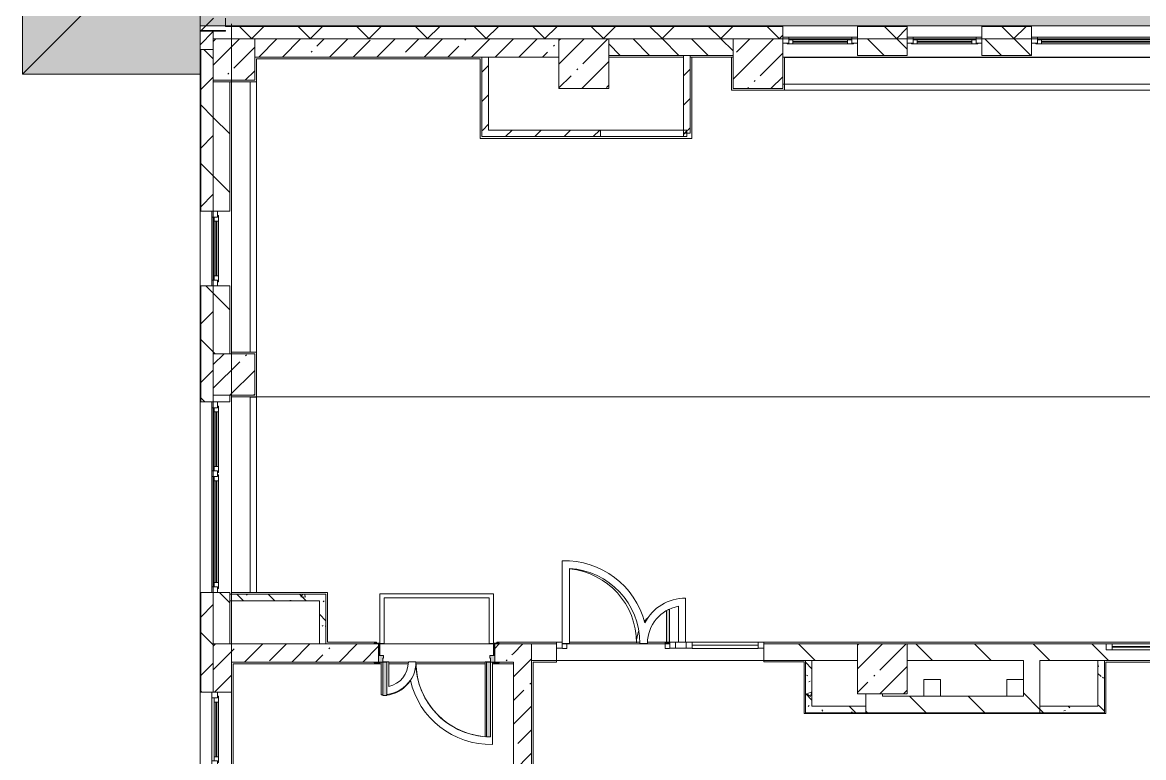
# Model space of a CAD drawing. Header units: millimetres. Extents: x 35316 to 242799, y -8553 to 29000.
# Drawn here: x 105516 to 119037, y 6530 to 15398 of the extents above; entities that cross this region are included whole.
import ezdxf

# ---------------------------------------------------------------- set-up
doc = ezdxf.new("R2010")
doc.units = ezdxf.units.MM
for name, color, linetype, lineweight in [('A-DETL-2', 7, 'Continuous', 5), ('A-GENM-6', 7, 'Continuous', 5), ('A-GLAZ-2', 7, 'Continuous', 5), ('A-GLAZ-CURT-3', 7, 'Continuous', 5), ('A-GLAZ-CWMG-3', 7, 'Continuous', 5), ('A-WALL', 7, 'Continuous', 9), ('A-WALL-2', 7, 'Continuous', 5), ('I-WALL-5', 7, 'Continuous', 5), ('S-COLS-2', 7, 'Continuous', 5), ('Оси', 7, 'Continuous', 9)]:
    doc.layers.add(name, color=color, linetype=linetype, lineweight=lineweight)
doc.layers.add('A-DETL-GENF-5', color=7, linetype='Continuous', lineweight=9, true_color=0xc0c0c0, transparency=0.4)
for name, color, linetype, lineweight, true_color in [('A-DETL-GENF-6', 7, 'Continuous', 5, 0xaaaaaa), ('A-DOOR-3', 7, 'Continuous', 5, 0xaaaaaa), ('A-DOOR-4', 7, 'Continuous', 5, 0xe2e2e2), ('A-DOOR-FRAM-2', 7, 'Continuous', 5, 0xe2e2e2), ('A-DOOR-FRAM-3', 7, 'Continuous', 5, 0xaaaaaa), ('A-FLOR-3', 7, 'Continuous', 5, 0xaaaaaa), ('A-GENM-7', 7, 'Continuous', 5, 0x737373), ('A-WALL-3', 7, 'Continuous', 5, 0x737373), ('I-WALL-4', 7, 'Continuous', 5, 0x737373), ('I-WALL-6', 7, 'Continuous', 5, 0x787878)]:
    doc.layers.add(name, color=color, linetype=linetype, lineweight=lineweight, true_color=true_color)
pattern_1 = [(135, (107926.8, 0), (-353.553, -353.553), [])]
pattern_2 = [(45, (107926.8, 0), (-353.5534, 353.5534), []), (135, (107926.8, 0), (-353.5534, -353.5534), [])]
pattern_3 = [(45, (107926.8, 0), (-285.123, 285.123), []), (45, (108211.92, 0), (-285.123, 285.123), [504.031, -100.806, 16.764, -84.042])]
pattern_4 = [(135, (107926.8, 0), (-377.17, -377.17), [533.4, -88.9, 17.78, -88.9]), (135, (107926.8, 376.94), (-377.17, -377.17), []), (50, (107926.8, 0), (637.645, -55.787), [66.675, -733.425]), (355, (107926.8, 0), (-123.35, 668.7), [53.34, -586.74]), (100.451, (107979.94, -4.65), (514.3, 612.908), [56.665, -623.315]), (46.184, (107926.8, 177.8), (948.776, -147.15), [100.01, -1100.14]), (96.636, (108005.9, 165.5), (830.91, 865.997), [85, -934.97]), (351.184, (107926.8, 177.8), (830.92, 865.99), [80.01, -880.11]), (21, (108015.7, 133.35), (530.65, -357.928), [66.675, -733.425]), (326, (108015.7, 133.35), (216.308, 644.66), [53.34, -586.74]), (71.451, (108059.9, 103.5), (746.96, 286.724), [56.665, -623.315]), (37.5, (107926.8, 0), (10.8105, 295.9426), [16.764, -562.864, 16.764, -578.866, -588.962]), (37.5, (107926.8, 0), (10.8105, 295.9426), [-1175.258, 16.764, -572.198]), (7.5, (107926.8, 0), (233.869, 350.632), [16.764, -322.834, 16.764, -549.529, -224.472]), (7.5, (107926.8, 0), (233.869, 350.632), [-905.891, 16.764, -207.708]), (327.5, (107728.55, 0), (474.568, -20.0513), [16.764, -205.486, 16.764, -676.656, -920.115]), (327.5, (107728.55, 0), (474.568, -20.0513), [-915.67, 16.764, -903.351]), (317.5, (107639.65, 0), (518.452, 88.993), [16.764, -272.161, 16.764, -443.738, -653.415]), (317.5, (107639.65, 0), (518.452, 88.993), [-749.427, 16.764, -636.65])]
pattern_5 = [(45, (107926.8, 0), (-176.7767, 176.7767), [])]

# ---------------------------------------------------------------- blocks, each defined once
blk = doc.blocks.new('парапет1 - парапет-18629556-3_3_2_птичка')
at = {"layer": 'A-GENM-6'}
for p, q in [((-2411, 14773), (-2411, 27400)), ((-268, 14773), (-2411, 14773))]:
    blk.add_line(p, q, dxfattribs=at)
at = {"layer": 'A-GENM-7'}
for p, q in [((-2409, 14775), (-1702, 15482)), ((-268, 15482), (-268, 14775))]:
    blk.add_line(p, q, dxfattribs=at)
blk = doc.blocks.new('BSC_Колонна _Прямоугольная - 500х500-V142-3_3_2_птичка')
at = {"layer": 'S-COLS-2'}
h = blk.add_hatch(dxfattribs=at)
h.set_pattern_fill('FP_128', color=256, style=0, pattern_type=2)
h.set_pattern_definition([(45, (-140, -14950), (-285.123, 285.123), []), (45, (145.12, -14950), (-285.123, 285.123), [504.031, -100.806, 16.764, -84.042])])
h.paths.add_polyline_path([(-250, -250), (250, -250), (250, 250), (-250, 250), (-250, 161)])
for p, q in [((250, 250), (-250, 250)), ((-250, 250), (-250, -250)), ((250, -250), (250, 250)), ((-250, -250), (250, -250))]:
    blk.add_line(p, q, dxfattribs=at)
blk = doc.blocks.new('120_Окно_СКБ_1Ст - 120_Окно_СКБ_1Ст 900х2500_h_-20664874-3_3_2_птичка')
at = {"layer": 'A-GLAZ-2'}
for p, q in [((-450, -127), (-450, -57)), ((-450, -57), (-380, -57)), ((450, -57), (-450, -57)), ((-380, -127), (-450, -127)), ((-450, -127), (-400, -127)), ((-380, -127), (-400, -127)), ((-400, -127), (-400, -137)), ((-380, -57), (-380, -127)), ((380, -87), (-380, -87)), ((-380, -87), (-380, -127)), ((-330, -137), (-330, -87)), ((-330, -107), (330, -107)), ((330, -117), (-330, -117)), ((330, -137), (330, -87)), ((380, -127), (380, -57)), ((380, -57), (450, -57)), ((380, -127), (380, -87)), ((450, -127), (380, -127)), ((400, -127), (380, -127)), ((400, -127), (450, -127)), ((400, -137), (400, -127)), ((450, -57), (450, -127)), ((-400, -137), (400, -137)), ((400, -137), (-400, -137))]:
    blk.add_line(p, q, dxfattribs=at)
blk = doc.blocks.new('120_Окно_СКБ_2Ст - 120_Окно_СКБ_2Ст 2100х2400 _мал створка справа_-22446225-3_3_2_птичка')
at = {"layer": 'A-GLAZ-2'}
for p, q in [((-1050, -127), (-1050, -57)), ((-1050, -57), (-980, -57)), ((1050, -57), (-1050, -57)), ((-980, -127), (-1050, -127)), ((-1050, -127), (-1000, -127)), ((-980, -127), (-1000, -127)), ((-1000, -127), (-1000, -137)), ((-980, -57), (-980, -127)), ((150, -87), (-980, -87)), ((-980, -87), (-980, -127)), ((-930, -137), (-930, -87)), ((-930, -107), (100, -107)), ((100, -117), (-930, -117)), ((100, -137), (100, -87)), ((150, -127), (150, -57)), ((150, -57), (220, -57)), ((150, -127), (150, -87)), ((220, -127), (150, -127)), ((170, -127), (150, -127)), ((170, -127), (200, -127)), ((170, -137), (170, -127)), ((220, -127), (200, -127)), ((200, -127), (200, -137)), ((220, -57), (220, -127)), ((980, -87), (220, -87)), ((220, -87), (220, -127)), ((270, -137), (270, -87)), ((270, -107), (930, -107)), ((930, -117), (270, -117)), ((930, -137), (930, -87)), ((980, -127), (980, -57)), ((980, -57), (1050, -57)), ((980, -127), (980, -87)), ((1050, -127), (980, -127)), ((1000, -127), (980, -127)), ((1000, -127), (1050, -127)), ((1000, -137), (1000, -127)), ((1050, -57), (1050, -127)), ((-1000, -137), (170, -137)), ((170, -137), (-1000, -137)), ((200, -137), (1000, -137)), ((1000, -137), (200, -137))]:
    blk.add_line(p, q, dxfattribs=at)
blk = doc.blocks.new('120_Окно_СКБ_2Ст - 120_Окно_СКБ_2Ст 2300х2500 _мал створка справа_-22272277-3_3_2_птичка')
at = {"layer": 'A-GLAZ-2'}
for p, q in [((-1150, -127), (-1150, -57)), ((-1150, -57), (-1080, -57)), ((1150, -57), (-1150, -57)), ((-1080, -127), (-1150, -127)), ((-1150, -127), (-1100, -127)), ((-1080, -127), (-1100, -127)), ((-1100, -127), (-1100, -137)), ((-1080, -57), (-1080, -127)), ((250, -87), (-1080, -87)), ((-1080, -87), (-1080, -127)), ((-1030, -137), (-1030, -87)), ((-1030, -107), (200, -107)), ((200, -117), (-1030, -117)), ((200, -137), (200, -87)), ((250, -127), (250, -57)), ((250, -57), (320, -57)), ((250, -127), (250, -87)), ((320, -127), (250, -127)), ((270, -127), (250, -127)), ((270, -127), (300, -127)), ((270, -137), (270, -127)), ((320, -127), (300, -127)), ((300, -127), (300, -137)), ((320, -57), (320, -127)), ((1080, -87), (320, -87)), ((320, -87), (320, -127)), ((370, -137), (370, -87)), ((370, -107), (1030, -107)), ((1030, -117), (370, -117)), ((1030, -137), (1030, -87)), ((1080, -127), (1080, -57)), ((1080, -57), (1150, -57)), ((1080, -127), (1080, -87)), ((1150, -127), (1080, -127)), ((1100, -127), (1080, -127)), ((1100, -127), (1150, -127)), ((1100, -137), (1100, -127)), ((1150, -57), (1150, -127)), ((-1100, -137), (270, -137)), ((270, -137), (-1100, -137)), ((300, -137), (1100, -137)), ((1100, -137), (300, -137))]:
    blk.add_line(p, q, dxfattribs=at)
blk = doc.blocks.new('110_Дверь_СКБ_2Ст - Д-1 Лестничная клетка EIS60-24280000-3_3_2_птичка')
at = {"layer": 'A-DOOR-4'}
for points in [[(-637.5, 1010), (-637.5, 110), (-587.5, 110), (-587.5, 1010)], [(612.5, 510), (612.5, 110), (662.5, 110), (662.5, 510), (630.9, 510)], [(712.5, 30), (697.5, 30), (697.5, -110), (712.5, -110)]]:
    blk.add_hatch(color=256, dxfattribs=at).paths.add_polyline_path(points)
h = blk.add_hatch(color=256, dxfattribs=at)
h.paths.add_polyline_path([(662.5, 110), (662.5, 60), (652.5, 60), (652.5, 30), (712.5, 30), (712.5, 110)])
h.paths.add_polyline_path([(-637.5, 110), (-687.5, 110), (-687.5, 30), (-627.5, 30), (-627.5, 60), (-637.5, 60)])
at = {"layer": 'A-DOOR-FRAM-2'}
for points in [[(-742.5, 118), (-742.5, 110), (-672.5, 110), (-672.5, 118)], [(-672.5, 30), (-687.5, 30), (-687.5, -110), (-672.5, -110)], [(697.5, 118), (697.5, 110), (767.5, 110), (767.5, 118)], [(-672.5, -110), (-742.5, -110), (-742.5, -118), (-672.5, -118)], [(697.5, -110), (697.5, -118), (767.5, -118), (767.5, -110)]]:
    blk.add_hatch(color=256, dxfattribs=at).paths.add_polyline_path(points)
at = {"layer": 'A-DOOR-3'}
for p, q in [((-637.5, 1010), (-637.5, 110)), ((-587.5, 1010), (-637.5, 1010)), ((-587.5, 110), (-587.5, 1010)), ((662.5, 510), (612.5, 510)), ((612.5, 510), (612.5, 110)), ((662.5, 110), (662.5, 510)), ((-637.5, 110), (-587.5, 110)), ((612.5, 110), (662.5, 110))]:
    blk.add_line(p, q, dxfattribs=at)
for centre, radius, start, end in [((-637.5, 110), 900, 0, 90), ((662.5, 110), 400, 90, 180)]:
    blk.add_arc(centre, radius, start, end, dxfattribs=at)
at = {"layer": 'A-DOOR-FRAM-3'}
for p, q in [((-672.5, 118), (-742.5, 118)), ((-742.5, 118), (-742.5, 110)), ((-742.5, 110), (-672.5, 110)), ((-637.5, 110), (-687.5, 110)), ((-687.5, 110), (-687.5, 30)), ((-687.5, 30), (-627.5, 30)), ((-672.5, 30), (-687.5, 30)), ((-687.5, 30), (-687.5, -110)), ((-672.5, 110), (-672.5, 118)), ((-672.5, -110), (-672.5, 30)), ((-637.5, 60), (-637.5, 110)), ((-627.5, 60), (-637.5, 60)), ((-627.5, 30), (-627.5, 60)), ((662.5, 60), (652.5, 60)), ((652.5, 60), (652.5, 30)), ((652.5, 30), (712.5, 30)), ((662.5, 110), (662.5, 60)), ((712.5, 110), (662.5, 110)), ((767.5, 118), (697.5, 118)), ((697.5, 118), (697.5, 110)), ((697.5, 110), (767.5, 110)), ((712.5, 30), (697.5, 30)), ((697.5, 30), (697.5, -110)), ((712.5, 30), (712.5, 110)), ((712.5, -110), (712.5, 30)), ((767.5, 110), (767.5, 118)), ((-672.5, -110), (-742.5, -110)), ((-742.5, -110), (-742.5, -118)), ((-742.5, -118), (-672.5, -118)), ((-687.5, -110), (-672.5, -110)), ((-672.5, -118), (-672.5, -110)), ((697.5, -110), (712.5, -110)), ((767.5, -110), (697.5, -110)), ((697.5, -110), (697.5, -118)), ((697.5, -118), (767.5, -118)), ((767.5, -118), (767.5, -110))]:
    blk.add_line(p, q, dxfattribs=at)
blk = doc.blocks.new('120_Окно_СКБ_2Ст - 120_Окно_СКБ_2Ст 3100х2500 _мал_створка слева_ 2-V168-3_3_2_птичка')
at = {"layer": 'A-GLAZ-2'}
for p, q in [((-1550, -127), (-1550, -57)), ((-1550, -57), (-1480, -57)), ((1550, -57), (-1550, -57)), ((-1480, -127), (-1550, -127)), ((-1550, -127), (-1500, -127)), ((-1480, -127), (-1500, -127)), ((-1500, -127), (-1500, -137)), ((-1480, -57), (-1480, -127)), ((650, -87), (-1480, -87)), ((-1480, -87), (-1480, -127)), ((-1430, -137), (-1430, -87)), ((-1430, -107), (600, -107)), ((600, -117), (-1430, -117)), ((600, -137), (600, -87)), ((650, -127), (650, -57)), ((650, -57), (720, -57)), ((650, -127), (650, -87)), ((720, -127), (650, -127)), ((670, -127), (650, -127)), ((670, -127), (700, -127)), ((670, -137), (670, -127)), ((720, -127), (700, -127)), ((700, -127), (700, -137)), ((720, -57), (720, -127)), ((1480, -87), (720, -87)), ((720, -87), (720, -127)), ((770, -137), (770, -87)), ((770, -107), (1430, -107)), ((1430, -117), (770, -117)), ((1430, -137), (1430, -87)), ((1480, -127), (1480, -57)), ((1480, -57), (1550, -57)), ((1480, -127), (1480, -87)), ((1550, -127), (1480, -127)), ((1500, -127), (1480, -127)), ((1500, -127), (1550, -127)), ((1500, -137), (1500, -127)), ((1550, -57), (1550, -127)), ((-1500, -137), (670, -137)), ((670, -137), (-1500, -137)), ((700, -137), (1500, -137)), ((1500, -137), (700, -137))]:
    blk.add_line(p, q, dxfattribs=at)
blk = doc.blocks.new('BSC_Колонна _Прямоугольная - 600х600-V224-3_3_2_птичка')
at = {"layer": 'S-COLS-2'}
h = blk.add_hatch(dxfattribs=at)
h.set_pattern_fill('FP_168', color=256, style=0, pattern_type=2)
h.set_pattern_definition([(45, (-7960, -7600), (-285.123, 285.123), []), (45, (-7674.88, -7600), (-285.123, 285.123), [504.031, -100.806, 16.764, -84.042])])
h.paths.add_polyline_path([(-300, -300), (300, -300), (300, 300), (-300, 300)])
for p, q in [((300, 300), (-300, 300)), ((-300, 300), (-300, -300)), ((300, -300), (300, 300)), ((-300, -300), (300, -300))]:
    blk.add_line(p, q, dxfattribs=at)
blk = doc.blocks.new('120_Окно_СКБ_1Ст - 120_Окно_СКБ_1Ст_900х2500_h_-20705657-3_3_2_птичка')
at = {"layer": 'A-GLAZ-2'}
for p, q in [((-450, -127), (-450, -57)), ((-450, -57), (-380, -57)), ((450, -57), (-450, -57)), ((-380, -127), (-450, -127)), ((-450, -127), (-400, -127)), ((-380, -127), (-400, -127)), ((-400, -127), (-400, -137)), ((-380, -57), (-380, -127)), ((380, -87), (-380, -87)), ((-380, -87), (-380, -127)), ((-330, -137), (-330, -87)), ((-330, -107), (330, -107)), ((330, -117), (-330, -117)), ((330, -137), (330, -87)), ((380, -127), (380, -57)), ((380, -57), (450, -57)), ((380, -127), (380, -87)), ((450, -127), (380, -127)), ((400, -127), (380, -127)), ((400, -127), (450, -127)), ((400, -137), (400, -127)), ((450, -57), (450, -127)), ((-400, -137), (400, -137)), ((400, -137), (-400, -137))]:
    blk.add_line(p, q, dxfattribs=at)
blk = doc.blocks.new('BSC_Колонна _Прямоугольная - 500х500-V230-3_3_2_птичка')
at = {"layer": 'S-COLS-2'}
h = blk.add_hatch(dxfattribs=at)
h.set_pattern_fill('FP_178', color=256, style=0, pattern_type=2)
h.set_pattern_definition([(45, (-140, -11150), (-285.123, 285.123), []), (45, (145.12, -11150), (-285.123, 285.123), [504.031, -100.806, 16.764, -84.042])])
h.paths.add_polyline_path([(-250, -250), (250, -250), (250, 250), (-250, 250), (-250, -181)])
for p, q in [((250, 250), (-250, 250)), ((-250, 250), (-250, -250)), ((250, -250), (250, 250)), ((-250, -250), (250, -250))]:
    blk.add_line(p, q, dxfattribs=at)
blk = doc.blocks.new('Прямоугольный импост - 50 x 70 мм-V261-3_3_2_птичка')
at = {"layer": 'A-GLAZ-CWMG-3'}
for p, q in [((-70, 35), (0, 35)), ((-70, -35), (-70, 35)), ((0, 35), (0, -35)), ((0, -35), (-70, -35))]:
    blk.add_line(p, q, dxfattribs=at)
blk = doc.blocks.new('Дверь_Витражная_остекление_ - ДВН_ДАО_Главный вход_1200 в свету-V262-3_3_2_птичка')
at = {"layer": 'A-DOOR-4'}
blk.add_hatch(color=256, dxfattribs=at).paths.add_polyline_path([(647, 30), (647, 430), (635, 430), (607, 416), (607, 30)])
at = {"layer": 'A-DETL-GENF-6'}
for p, q in [((607, 416), (607, 30)), ((647, 430), (635, 430)), ((647, 35), (647, 430)), ((-592, -40), (-592, 23)), ((592, -40), (592, 30)), ((592, 30), (647, 30)), ((607, 30), (647, 30)), ((-647, -40), (-592, -40)), ((647, -40), (592, -40))]:
    blk.add_line(p, q, dxfattribs=at)
at = {"layer": 'A-DOOR-3'}
blk.add_line((647, 430), (647, 35), dxfattribs=at)
for centre, radius, start, end in [((-647, 30), 895, 360, 84.2645), ((647, 30), 400, 90, 93.429), ((647, 30), 400, 132.2351, 140.3871), ((647, 30), 400, 159.4182, 180)]:
    blk.add_arc(centre, radius, start, end, dxfattribs=at)
blk = doc.blocks.new('Системная панель - Стемалит - 40мм-32257327-3_3_2_птичка')
at = {"layer": 'A-GLAZ-CURT-3'}
for p, q in [((65, 35), (-65, 35)), ((-65, 35), (-65, -35)), ((65, -35), (65, 35)), ((-65, -35), (65, -35))]:
    blk.add_line(p, q, dxfattribs=at)
blk = doc.blocks.new('Прямоугольный импост - 50 x 70 мм-31687886-3_3_2_птичка')
at = {"layer": 'A-GLAZ-CWMG-3'}
for p, q in [((-35, 35), (35, 35)), ((-35, -35), (-35, 35)), ((35, 35), (35, -35)), ((35, -35), (-35, -35))]:
    blk.add_line(p, q, dxfattribs=at)
blk = doc.blocks.new('Прямоугольный импост - 50 x 70 мм-31701779-3_3_2_птичка')
at = {"layer": 'A-GLAZ-CWMG-3'}
for p, q in [((0, 35), (-70, 35)), ((-70, 35), (-70, -35)), ((0, -35), (0, 35)), ((-70, -35), (0, -35))]:
    blk.add_line(p, q, dxfattribs=at)
blk = doc.blocks.new('Системная панель - Стекло - 40мм-V263-3_3_2_птичка')
at = {"layer": 'A-GLAZ-CURT-3'}
for p, q in [((397.5, 0), (-397.5, 0)), ((-397.5, 0), (-397.5, -40)), ((397.5, -40), (397.5, 0)), ((-397.5, -40), (397.5, -40))]:
    blk.add_line(p, q, dxfattribs=at)
blk = doc.blocks.new('Прямоугольный импост - 50 x 70 мм-31702100-3_3_2_птичка')
at = {"layer": 'A-GLAZ-CWMG-3'}
for p, q in [((-35, 35), (35, 35)), ((-35, -35), (-35, 35)), ((35, 35), (35, -35)), ((35, -35), (-35, -35))]:
    blk.add_line(p, q, dxfattribs=at)
blk = doc.blocks.new('Прямоугольный импост - 50 x 70 мм-31720914-3_3_2_птичка')
at = {"layer": 'A-GLAZ-CWMG-3'}
blk.add_line((32940, 7920), (32145, 7920), dxfattribs=at)
blk = doc.blocks.new('120_Окно_СКБ_1Ст - 120_Окно_СКБ_1Ст 400х800 EI30-24230873-3_3_2_птичка')
at = {"layer": 'A-GLAZ-2'}
for p, q in [((-400, 30), (-400, 100)), ((-400, 100), (-330, 100)), ((400, 100), (-400, 100)), ((-330, 30), (-400, 30)), ((-400, 30), (400, 30)), ((-330, 100), (-330, 30)), ((330, 70), (-330, 70)), ((330, 60), (-330, 60)), ((330, 30), (330, 100)), ((330, 100), (400, 100)), ((400, 30), (330, 30)), ((400, 100), (400, 30))]:
    blk.add_line(p, q, dxfattribs=at)
blk = doc.blocks.new('Зашивка приборов отопления34 - Зашивка приборов отопления-33324488-3_3_2_птичка')
at = {"layer": 'A-WALL-2'}
for p, q in [((34188, 26888), (34188, 26567)), ((40348, 26888), (34188, 26888)), ((40348, 26567), (40348, 26888)), ((34188, 26567), (40348, 26567)), ((40348, 26567), (34188, 26567)), ((34188, 26567), (34188, 26492)), ((40348, 26492), (40348, 26567)), ((34188, 26492), (40348, 26492))]:
    blk.add_line(p, q, dxfattribs=at)
blk = doc.blocks.new('Зашивка приборов отопления35 - Зашивка приборов отопления-33324623-3_3_2_птичка')
at = {"layer": 'A-WALL-2'}
for p, q in [((34188, 26793), (34188, 26567)), ((37448, 26793), (34188, 26793)), ((37448, 26567), (37448, 26793)), ((34188, 26567), (37448, 26567)), ((37448, 26567), (34188, 26567)), ((34188, 26567), (34188, 26492)), ((37448, 26492), (37448, 26567)), ((34188, 26492), (37448, 26492))]:
    blk.add_line(p, q, dxfattribs=at)
blk = doc.blocks.new('Зашивка приборов отопления36 - Зашивка приборов отопления-33324807-3_3_2_птичка')
at = {"layer": 'A-WALL-2'}
for p, q in [((34188, 26793), (34188, 26567)), ((36549, 26793), (34188, 26793)), ((36549, 26567), (36549, 26793)), ((34188, 26567), (36549, 26567)), ((36545, 26567), (34188, 26567)), ((34188, 26567), (34188, 26492)), ((36545, 26492), (36545, 26567)), ((34188, 26492), (36545, 26492))]:
    blk.add_line(p, q, dxfattribs=at)

msp = doc.modelspace()

# ---------------------------------------------------------------- hatches: boundary and pattern name
at = {"layer": 'A-DETL-GENF-5'}
msp.add_hatch(color=256, dxfattribs=at).paths.add_polyline_path([(107244.1, 14774.9), (107658.8, 14774.9), (107658.8, 15358), (146686.8, 15358), (146686.8, 23888.3), (141854.9, 23888.3), (141854.9, 27398.1), (105517.7, 27398.1), (105517.7, 14774.9), (106714.2, 14774.9)])
at = {"layer": 'A-WALL-2'}
h = msp.add_hatch(dxfattribs=at)
h.set_pattern_fill('FP_112', color=256, style=0, pattern_type=2)
h.set_pattern_definition(pattern_2)
h.paths.add_polyline_path([(135326.6, 15200), (140036.8, 15200), (140036.8, 15350), (137943.8, 15349), (137943.8, 15288), (137936.8, 15285), (137163.8, 15288), (137163.8, 15350), (133537.1, 15349), (133537.1, 15288), (133530.1, 15285), (132357.1, 15288), (132357.1, 15350), (127716.8, 15349), (127716.8, 15288), (127709.8, 15285), (126936.8, 15288), (126936.8, 15350), (122709.8, 15349), (122709.8, 15288), (122702.8, 15285), (122529.8, 15288), (122529.6, 15350), (120786.8, 15350), (120786.8, 15200), (134336.8, 15200)])
h.paths.add_polyline_path([(146236.9, 15200), (146236.9, 15350), (145736.8, 15350), (145736.8, 15200), (145923.8, 15200)])
h.paths.add_polyline_path([(143336.8, 15200), (143336.8, 15350), (142586.8, 15350), (142586.8, 15200), (142744.6, 15200)])
h.paths.add_polyline_path([(141684.9, 15200), (141686.8, 15200), (141684.9, 15350), (141536.8, 15350), (141536.8, 15200)])
h.paths.add_polyline_path([(141155.1, 15200), (141166.8, 15200), (141161.8, 15350), (140936.8, 15350), (140936.8, 15200)])
h.paths.add_polyline_path([(115586.8, 15200), (116186.8, 15200), (116186.8, 15350), (115586.8, 15350)])
h.paths.add_polyline_path([(114686.8, 15200), (114686.8, 15350), (107966.8, 15350), (107966.8, 15293), (107816.8, 15293), (107816.8, 15200), (114132.3, 15200)])
h.paths.add_polyline_path([(117086.8, 15200), (117686.8, 15200), (117686.8, 15350), (117086.8, 15350)])
h = msp.add_hatch(dxfattribs=at)
h.set_pattern_fill('FP_110', color=256, style=0, pattern_type=2)
h.set_pattern_definition([(135, (107926.8, 0), (-176.7767, -176.7767), [])])
h.paths.add_polyline_path([(117686.8, 15000), (117686.8, 15200), (117086.8, 15200), (117086.8, 15000)])
h.paths.add_polyline_path([(113486.8, 15000), (114086.8, 15000), (114086.8, 15200), (112586.8, 15200), (112586.8, 15000)])
h.paths.add_polyline_path([(115586.8, 15000), (116186.8, 15000), (116186.8, 15200), (115586.8, 15200), (115586.8, 15111.1)])
h.paths.add_polyline_path([(121088.1, 15000), (121636.8, 15000), (121636.8, 15200), (120786.8, 15200), (120786.8, 15000), (120888.1, 15000)])
h = msp.add_hatch(dxfattribs=at)
h.set_pattern_fill('FP_112', color=256, style=0, pattern_type=2)
h.set_pattern_definition(pattern_2)
h.paths.add_polyline_path([(107658.8, 14973), (107666.8, 14973), (107666.8, 15073), (107658.8, 15073)])
h = msp.add_hatch(dxfattribs=at)
h.set_pattern_fill('FP_112', color=256, style=0, pattern_type=2)
h.set_pattern_definition(pattern_2)
h.paths.add_polyline_path([(107816.8, -100), (107816.8, 5220), (107666.8, 5220), (107666.8, -100), (107774, -100)])
h.paths.add_polyline_path([(107816.8, 7320), (107816.8, 8520), (107666.8, 8520), (107666.8, 7320), (107774, 7320)])
h.paths.add_polyline_path([(107816.8, 10820), (107816.8, 12220), (107666.8, 12220), (107666.8, 10820), (107774, 10820)])
h.paths.add_polyline_path([(107774, 13120), (107816.8, 13120), (107816.8, 15073), (107666.8, 15073), (107666.8, 13120)])
h = msp.add_hatch(dxfattribs=at)
h.set_pattern_fill('FP_112', color=256, style=0, pattern_type=2)
h.set_pattern_definition(pattern_2)
h.paths.add_polyline_path([(107666.8, 14923), (107666.8, 14973), (107658.8, 14973), (107658.8, 14923)])
at = {"layer": 'I-WALL-5'}
h = msp.add_hatch(dxfattribs=at)
h.set_pattern_fill('FP_112', color=256, style=0, pattern_type=2)
h.set_pattern_definition(pattern_2)
h.paths.add_polyline_path([(107966.8, 15358), (107966.8, 15450), (107658.8, 15450), (107658.8, 15358), (107774, 15358)])
h = msp.add_hatch(dxfattribs=at)
h.set_pattern_fill('FP_112', color=256, style=0, pattern_type=2)
h.set_pattern_definition(pattern_2)
h.paths.add_polyline_path([(107658.8, 15300), (107966.8, 15300), (107966.8, 15358), (107658.8, 15358), (107658.8, 15341.3)])
h = msp.add_hatch(dxfattribs=at)
h.set_pattern_fill('FP_108', color=256, style=0, pattern_type=2)
h.set_pattern_definition(pattern_3)
h.paths.add_polyline_path([(107663.8, 15073), (107816.8, 15073), (107816.8, 15293), (107658.8, 15293), (107658.8, 15073)])
h = msp.add_hatch(dxfattribs=at)
h.set_pattern_fill('FP_108', color=256, style=0, pattern_type=2)
h.set_pattern_definition(pattern_3)
h.paths.add_polyline_path([(111986.8, 14980), (111986.8, 15200), (108316.8, 15200), (108316.8, 14980), (111136.8, 14980)])
h = msp.add_hatch(dxfattribs=at)
h.set_pattern_fill('FP_113', color=256, style=0, pattern_type=2)
h.set_pattern_definition(pattern_5)
h.paths.add_polyline_path([(111136.8, 14100), (111136.8, 14980), (111056.8, 14980), (111056.8, 14100)])
h = msp.add_hatch(dxfattribs=at)
h.set_pattern_fill('FP_113', color=256, style=0, pattern_type=2)
h.set_pattern_definition(pattern_5)
h.paths.add_polyline_path([(113566.8, 14060), (113566.8, 15000), (113486.8, 15000), (113486.8, 14060)])
h = msp.add_hatch(dxfattribs=at)
h.set_pattern_fill('FP_111', color=256, style=0, pattern_type=2)
h.set_pattern_definition(pattern_1)
h.paths.add_polyline_path([(108016.8, 7900), (108016.8, 8520), (107816.8, 8520), (107816.8, 7900)])
h.paths.add_polyline_path([(108016.8, 10820), (108016.8, 10900), (107816.8, 10900), (107816.8, 10820)])
h.paths.add_polyline_path([(108016.8, 11400), (108016.8, 12220), (107816.8, 12220), (107816.8, 11400)])
h.paths.add_polyline_path([(107816.8, 13120), (108016.8, 13120), (108016.8, 14680), (107816.8, 14680), (107816.8, 13927.6)])
h = msp.add_hatch(dxfattribs=at)
h.set_pattern_fill('FP_113', color=256, style=0, pattern_type=2)
h.set_pattern_definition(pattern_5)
h.paths.add_polyline_path([(113486.8, 14020), (113526.8, 14020), (113526.8, 14100), (113486.8, 14100)])
h.paths.add_polyline_path([(111056.8, 14020), (112486.8, 14020), (112486.8, 14100), (111056.8, 14100)])
h = msp.add_hatch(dxfattribs=at)
h.set_pattern_fill('FP_108', color=256, style=0, pattern_type=2)
h.set_pattern_definition(pattern_3)
h.paths.add_polyline_path([(107816.8, -100), (108036.8, -100), (108036.8, 5220), (107816.8, 5220), (107816.8, 909.6)])
h.paths.add_polyline_path([(108036.8, 7320), (108036.8, 7900), (107816.8, 7900), (107816.8, 7320)])
h = msp.add_hatch(dxfattribs=at)
h.set_pattern_fill('FP_108', color=256, style=0, pattern_type=2)
h.set_pattern_definition(pattern_3)
h.paths.add_polyline_path([(111266.8, 7680), (111436.8, 7680), (111436.8, 7900), (111211.8, 7900), (111211.8, 7680)])
h.paths.add_polyline_path([(109756.8, 7680), (109811.8, 7680), (109811.8, 7900), (108036.8, 7900), (108036.8, 7680), (108833.7, 7680)])
h = msp.add_hatch(dxfattribs=at)
h.set_pattern_fill('FP_108', color=256, style=0, pattern_type=2)
h.set_pattern_definition(pattern_3)
h.paths.add_polyline_path([(111436.8, -100), (111656.8, -100), (111656.8, 7900), (111436.8, 7900), (111436.8, 120)])
h = msp.add_hatch(dxfattribs=at)
h.set_pattern_fill('FP_111', color=256, style=0, pattern_type=2)
h.set_pattern_definition(pattern_1)
h.paths.add_polyline_path([(124586.8, 7700), (124586.8, 7900), (122936.1, 7900), (122936.1, 7700), (124136.8, 7700)])
h.paths.add_polyline_path([(115586.8, 7700), (115586.8, 7900), (114456.8, 7900), (114456.8, 7700), (115037.8, 7700)])
h.paths.add_polyline_path([(116186.8, 7700), (120086.8, 7700), (120086.8, 7900), (119386.8, 7900), (119386.8, 7830), (118586.8, 7830), (118586.8, 7900), (116186.8, 7900), (116186.8, 7789.5)])
h.paths.add_polyline_path([(121496.1, 7700), (121496.1, 7900), (120686.8, 7900), (120686.8, 7700)])
h.paths.add_polyline_path([(111656.8, 7700), (111956.8, 7700), (111956.8, 7900), (111656.8, 7900)])
h = msp.add_hatch(dxfattribs=at)
h.set_pattern_fill('FP_111', color=256, style=0, pattern_type=2)
h.set_pattern_definition(pattern_1)
h.paths.add_polyline_path([(117786.8, 7070), (117786.8, 7700), (117586.8, 7700), (117586.8, 7070)])
h = msp.add_hatch(dxfattribs=at)
h.set_pattern_fill('FP_111', color=256, style=0, pattern_type=2)
h.set_pattern_definition(pattern_1)
h.paths.add_polyline_path([(115886.8, 7070), (115886.8, 7300), (115686.8, 7300), (115686.8, 7070)])
h = msp.add_hatch(dxfattribs=at)
h.set_pattern_fill('FP_111', color=256, style=0, pattern_type=2)
h.set_pattern_definition(pattern_1)
h.paths.add_polyline_path([(117586.8, 7070), (117586.8, 7270), (115886.8, 7270), (115886.8, 7070), (116251.7, 7070)])
at = {"layer": 'I-WALL-6'}
h = msp.add_hatch(dxfattribs=at)
h.set_pattern_fill('FP_117', color=256, style=0, pattern_type=2)
h.set_pattern_definition(pattern_4)
h.paths.add_polyline_path([(109096.8, 8420), (109176.8, 8420), (109176.8, 8500), (108016.8, 8500), (108016.8, 8420), (108833.7, 8420)])
h = msp.add_hatch(dxfattribs=at)
h.set_pattern_fill('FP_117', color=256, style=0, pattern_type=2)
h.set_pattern_definition(pattern_4)
h.paths.add_polyline_path([(109176.8, 7900), (109176.8, 8420), (109096.8, 8420), (109096.8, 7900)])
h = msp.add_hatch(dxfattribs=at)
h.set_pattern_fill('FP_117', color=256, style=0, pattern_type=2)
h.set_pattern_definition(pattern_4)
h.paths.add_polyline_path([(115037.8, 7070), (115037.8, 7700), (114957.8, 7700), (114957.8, 7070)])
h = msp.add_hatch(dxfattribs=at)
h.set_pattern_fill('FP_117', color=256, style=0, pattern_type=2)
h.set_pattern_definition(pattern_4)
h.paths.add_polyline_path([(118566.8, 7150), (118566.8, 7700), (118486.8, 7700), (118486.8, 7150)])
h = msp.add_hatch(dxfattribs=at)
h.set_pattern_fill('FP_117', color=256, style=0, pattern_type=2)
h.set_pattern_definition(pattern_4)
h.paths.add_polyline_path([(115686.8, 7070), (115686.8, 7150), (115037.8, 7150), (115037.8, 7070)])
h = msp.add_hatch(dxfattribs=at)
h.set_pattern_fill('FP_117', color=256, style=0, pattern_type=2)
h.set_pattern_definition(pattern_4)
h.paths.add_polyline_path([(117786.8, 7070), (118566.8, 7070), (118566.8, 7150), (117786.8, 7150)])
at = {"layer": 'S-COLS-2'}
h = msp.add_hatch(dxfattribs=at)
h.set_pattern_fill('FP_108', color=256, style=0, pattern_type=2)
h.set_pattern_definition(pattern_3)
h.paths.add_polyline_path([(112586.8, 14600), (112586.8, 15200), (111986.8, 15200), (111986.8, 14600), (112012.8, 14600)])
h = msp.add_hatch(dxfattribs=at)
h.set_pattern_fill('FP_108', color=256, style=0, pattern_type=2)
h.set_pattern_definition(pattern_3)
h.paths.add_polyline_path([(114132.3, 14600), (114686.8, 14600), (114686.8, 15200), (114086.8, 15200), (114086.8, 14600)])

# ---------------------------------------------------------------- linework, layer by layer
at = {"layer": 'A-DETL-2'}
for p, q in [((105517.7, 27398.1), (105517.7, 14774.9)), ((107658.8, 14774.9), (107658.8, 15358)), ((107658.8, 15358), (146236.9, 15358)), ((105517.7, 14774.9), (107658.8, 14774.9))]:
    msp.add_line(p, q, dxfattribs=at)
at = {"layer": 'A-FLOR-3'}
for p, q in [((111037.8, 14959), (108337.8, 14959)), ((108337.8, 14959), (108337.8, 14679)), ((111037.8, 13999), (111037.8, 14959)), ((114066.8, 14979), (113587.8, 14979)), ((113587.8, 14979), (113587.8, 13999)), ((114066.8, 14580), (114066.8, 14979)), ((120868, 14980), (114686.8, 14980)), ((108036.8, 14680), (108036.8, 11420)), ((108261.8, 14680), (108036.8, 14680)), ((108261.8, 11420), (108261.8, 14680)), ((114686.8, 14655), (120868, 14655)), ((114706.8, 14655), (114706.8, 14580)), ((114706.8, 14580), (114066.8, 14580)), ((113587.8, 13999), (111037.8, 13999)), ((108036.8, 11420), (108261.8, 11420)), ((108337.8, 11419), (108337.8, 10880)), ((108037.8, 10880), (108037.8, 8521)), ((108261.8, 10880), (108037.8, 10880)), ((108261.8, 8521), (108261.8, 10880)), ((120888.1, 10880), (108262.8, 10880)), ((112024.9, 8902), (112024.9, 7920)), ((112114.9, 7907.6), (112114.9, 8810.8)), ((108037.8, 8521), (108261.8, 8521)), ((108337.8, 8521), (109196.8, 8521)), ((109196.8, 8521), (109196.8, 7921)), ((109826.7, 8506.5), (109826.7, 7908)), ((111196.5, 8506.5), (109826.7, 8506.5)), ((109876.7, 7906.5), (109876.7, 8456.5)), ((109876.7, 8456.5), (111146.5, 8456.5)), ((111146.5, 8456.5), (111146.5, 7906.5)), ((111196.5, 7906.5), (111196.5, 8506.5)), ((113514.1, 7920), (113514.1, 8451.5)), ((113426.6, 8354.4), (113426.6, 7920)), ((109196.8, 7921), (109786.8, 7921)), ((109786.8, 7921), (109786.8, 7908)), ((109826.8, 7906.5), (109876.7, 7906.5)), ((111146.5, 7906.5), (111196.5, 7906.5)), ((111236.8, 7908), (111236.8, 7920)), ((111236.8, 7920), (111956.8, 7920)), ((112026.8, 7907.6), (112114.9, 7907.6)), ((112114.9, 7920), (112962.5, 7920)), ((112963.2, 7907.6), (113053.2, 7907.6)), ((113054.2, 7920), (113321.8, 7920)), ((121511, 7920), (114456.8, 7920)), ((109843.8, 7659), (108056.8, 7659)), ((108056.8, 7659), (108056.8, 5520)), ((109843.8, 7680), (109843.8, 7288.3)), ((109933.8, 7682.7), (109861.8, 7682.7)), ((109933.8, 7385.6), (109933.8, 7682.7)), ((110167.7, 7659), (109933.8, 7659)), ((110260, 7682.7), (110170, 7682.7)), ((111095, 7659), (110261.4, 7659)), ((111161.8, 7682.7), (111095, 7682.7)), ((111095, 7682.7), (111095, 6780.4)), ((111185, 6687.9), (111185, 7680)), ((111436.8, 7659), (111185, 7659)), ((111956.8, 7680), (111676.8, 7680)), ((111676.8, 7680), (111676.8, 140.5)), ((111956.8, 7700), (111956.8, 7680)), ((114456.8, 7685.5), (114456.8, 7700)), ((114941.8, 7685.5), (114456.8, 7685.5)), ((114941.8, 7060.5), (114941.8, 7685.5)), ((119391.8, 7680.5), (118581.8, 7680.5)), ((118581.8, 7680.5), (118581.8, 7060.5)), ((116386.8, 7470), (116586.8, 7470)), ((116386.8, 7270), (116386.8, 7470)), ((116586.8, 7470), (116586.8, 7270)), ((117386.8, 7470), (117586.8, 7470)), ((117386.8, 7270), (117386.8, 7470)), ((118581.8, 7060.5), (114941.8, 7060.5))]:
    msp.add_line(p, q, dxfattribs=at)
for centre, radius, start, end in [((112058.2, 7907.6), 995, 14.33829, 91.91881), ((112058.2, 7907.6), 905, 360, 86.40894), ((113507.2, 7907.6), 544, 89.27649, 153.06648), ((113507.2, 7907.6), 454, 100.22924, 180), ((109865, 7682.7), 305, 283.0427, 0), ((111165, 7682.7), 905, 180, 265.56313), ((109865, 7682.7), 395, 276.84991, 326.45952), ((111165, 7682.7), 995, 192.67054, 271.1511), ((109865, 7682.7), 395, 266.92799, 269.53797)]:
    msp.add_arc(centre, radius, start, end, dxfattribs=at)
at = {"layer": 'A-WALL'}
for p, q in [((107658.8, 15300), (107966.8, 15300)), ((107658.8, 15295), (107966.8, 15295)), ((107966.8, 15293), (107816.8, 15293)), ((107816.8, 15293), (107816.8, 15200)), ((107966.8, 15358), (107966.8, 15350)), ((114686.8, 15353), (107966.8, 15353)), ((114686.8, 15350), (107966.8, 15350)), ((107966.8, 15300), (107966.8, 15293)), ((116186.8, 15353), (115586.8, 15353)), ((116186.8, 15350), (115586.8, 15350)), ((117686.8, 15353), (117086.8, 15353)), ((117686.8, 15350), (117086.8, 15350)), ((114086.8, 15200), (112586.8, 15200)), ((112586.8, 15200), (114086.8, 15200)), ((116186.8, 15200), (115586.8, 15200)), ((115586.8, 15200), (116186.8, 15200)), ((117686.8, 15200), (117086.8, 15200)), ((117086.8, 15200), (117686.8, 15200)), ((107666.8, 15073), (107666.8, 13120)), ((107666.8, 15073), (107816.8, 15073)), ((107658.8, 14973), (107666.8, 14973)), ((107658.8, 14923), (107666.8, 14923)), ((111136.8, 14980), (111056.8, 14980)), ((113566.8, 15000), (113486.8, 15000)), ((107658.8, 14843), (107666.8, 14843)), ((107663.8, 14843), (107663.8, 13120)), ((107816.8, 13120), (107816.8, 14680)), ((107663.8, 12220), (107663.8, 10820)), ((107666.8, 12220), (107666.8, 10820)), ((107816.8, 11400), (107816.8, 12220)), ((107816.8, 10820), (107816.8, 10900)), ((107663.8, 8520), (107663.8, 7320)), ((107666.8, 8520), (107666.8, 7320)), ((107816.8, 7320), (107816.8, 8520)), ((108016.8, 8500), (108016.8, 8420)), ((107816.8, 7900), (108016.8, 7900)), ((109096.8, 7900), (109176.8, 7900)), ((111656.8, 7900), (111656.8, 7700)), ((115037.8, 7700), (114957.8, 7700)), ((118566.8, 7700), (118486.8, 7700)), ((115686.8, 7070), (115686.8, 7150)), ((117786.8, 7150), (117786.8, 7070))]:
    msp.add_line(p, q, dxfattribs=at)
at = {"layer": 'A-WALL-2'}
for p, q in [((114686.8, 15200), (114686.8, 15358)), ((115586.8, 15358), (115586.8, 15000)), ((116186.8, 15000), (116186.8, 15358)), ((117086.8, 15358), (117086.8, 15000)), ((117686.8, 15000), (117686.8, 15358)), ((108316.8, 15200), (112586.8, 15200)), ((112586.8, 15200), (112586.8, 15000)), ((114086.8, 15000), (114086.8, 15200)), ((114686.8, 15200), (114086.8, 15200)), ((117086.8, 15200), (116186.8, 15200)), ((120786.8, 15200), (117686.8, 15200)), ((112586.8, 15000), (113486.8, 15000)), ((113566.8, 15000), (114086.8, 15000)), ((115586.8, 15000), (116186.8, 15000)), ((117086.8, 15000), (117686.8, 15000)), ((107658.8, 14772.9), (107658.8, -258)), ((107816.8, 14680), (107816.8, 14700)), ((107658.8, 13120), (107816.8, 13120)), ((107816.8, 13120), (107816.8, 12220)), ((107816.8, 12220), (107658.8, 12220)), ((107658.8, 10820), (107816.8, 10820)), ((107816.8, 10820), (107816.8, 8520)), ((107816.8, 8520), (107658.8, 8520)), ((107658.8, 7320), (107816.8, 7320))]:
    msp.add_line(p, q, dxfattribs=at)
at = {"layer": 'A-WALL-3'}
msp.add_line((122459.8, 15358), (107966.8, 15358), dxfattribs=at)
at = {"layer": 'I-WALL-4'}
msp.add_line((107966.8, 15358), (107966.8, 15450), dxfattribs=at)
at = {"layer": 'I-WALL-5'}
for p, q in [((107658.8, 15293), (107816.8, 15293)), ((111986.8, 15200), (108316.8, 15200)), ((111986.8, 14980), (111986.8, 15200)), ((114686.8, 15200), (115586.8, 15200)), ((108316.8, 14980), (111056.8, 14980)), ((111056.8, 14980), (111056.8, 14020)), ((111136.8, 14100), (111136.8, 14980)), ((111136.8, 14980), (111986.8, 14980)), ((113486.8, 14980), (112586.8, 14980)), ((113486.8, 15000), (113486.8, 14020)), ((113566.8, 14060), (113566.8, 15000)), ((114086.8, 14980), (113566.8, 14980)), ((108036.8, 14680), (107816.8, 14680)), ((108016.8, 13120), (108016.8, 14680)), ((113526.8, 14100), (111136.8, 14100)), ((112486.8, 14020), (112486.8, 14100)), ((113526.8, 14020), (113526.8, 14100)), ((111056.8, 14020), (113526.8, 14020)), ((113486.8, 14060), (113566.8, 14060)), ((107816.8, 13120), (108016.8, 13120)), ((107816.8, 12220), (107816.8, 13120)), ((108016.8, 12220), (107816.8, 12220)), ((108016.8, 11400), (108016.8, 12220)), ((108036.8, 11420), (108036.8, 11400)), ((107816.8, 10820), (108016.8, 10820)), ((107816.8, 8520), (107816.8, 10820)), ((108016.8, 10820), (108016.8, 10900)), ((108036.8, 10900), (108036.8, 8500)), ((108016.8, 8520), (107816.8, 8520)), ((108016.8, 8500), (108016.8, 8520)), ((109176.8, 8500), (108016.8, 8500)), ((108016.8, 7900), (108016.8, 8420)), ((108016.8, 8420), (109096.8, 8420)), ((108036.8, 8420), (108036.8, 7900)), ((109096.8, 8420), (109096.8, 7900)), ((109176.8, 7900), (109176.8, 8500)), ((109096.8, 7900), (108016.8, 7900)), ((109756.8, 7900), (109176.8, 7900)), ((109826.8, 7900), (111196.8, 7900)), ((111956.8, 7900), (111266.8, 7900)), ((111956.8, 7700), (111956.8, 7900)), ((112026.8, 7900), (113321.8, 7900)), ((115586.8, 7900), (114456.8, 7900)), ((114456.8, 7900), (114456.8, 7700)), ((118586.8, 7900), (116186.8, 7900)), ((108036.8, 120), (108036.8, 7680)), ((108036.8, 7680), (109756.8, 7680)), ((110169.7, 7680), (109933.8, 7680)), ((111095, 7680), (110260.2, 7680)), ((111266.8, 7680), (111436.8, 7680)), ((111436.8, 7680), (111436.8, 120)), ((114957.8, 7700), (111656.8, 7700)), ((111656.8, -100), (111656.8, 7700)), ((114957.8, 7700), (114957.8, 7070)), ((115037.8, 7700), (115586.8, 7700)), ((115037.8, 7150), (115037.8, 7700)), ((116186.8, 7700), (117586.8, 7700)), ((117586.8, 7700), (117586.8, 7270)), ((117786.8, 7700), (118486.8, 7700)), ((117786.8, 7150), (117786.8, 7700)), ((118486.8, 7700), (118486.8, 7150)), ((118566.8, 7700), (119406.8, 7700)), ((118566.8, 7070), (118566.8, 7700)), ((107816.8, 7320), (108036.8, 7320)), ((115686.8, 7300), (115686.8, 7150)), ((115886.8, 7270), (115886.8, 7300)), ((117586.8, 7270), (115886.8, 7270)), ((114957.8, 7070), (118566.8, 7070)), ((115686.8, 7150), (115037.8, 7150)), ((118486.8, 7150), (117786.8, 7150))]:
    msp.add_line(p, q, dxfattribs=at)
at = {"layer": 'S-COLS-2'}
for p, q in [((112586.8, 15200), (111986.8, 15200)), ((111986.8, 15200), (111986.8, 14600)), ((112586.8, 14600), (112586.8, 15200)), ((114686.8, 15200), (114086.8, 15200)), ((114086.8, 15200), (114086.8, 15000)), ((114686.8, 14600), (114686.8, 15200)), ((114086.8, 15000), (114086.8, 14600)), ((111986.8, 14600), (112586.8, 14600)), ((114086.8, 14600), (114686.8, 14600))]:
    msp.add_line(p, q, dxfattribs=at)
at = {"layer": 'Оси'}
msp.add_line((108036.8, 5439), (108036.8, 15380), dxfattribs=at)

# ---------------------------------------------------------------- block references
at = {"layer": 'A-DOOR-3'}
msp.add_blockref('Дверь_Витражная_остекление_ - ДВН_ДАО_Главный вход_1200 в свету-V262-3_3_2_птичка', (112674.3, 7885), dxfattribs=at)
at = {"layer": 'A-DOOR-3', "rotation": 180}
msp.add_blockref('110_Дверь_СКБ_2Ст - Д-1 Лестничная клетка EIS60-24280000-3_3_2_птичка', (110524.3, 7790), dxfattribs=at)
at = {"layer": 'A-GENM-6'}
msp.add_blockref('парапет1 - парапет-18629556-3_3_2_птичка', (107926.8, 0), dxfattribs=at)
at = {"layer": 'A-GLAZ-2'}
for name, p in [('120_Окно_СКБ_1Ст - 120_Окно_СКБ_1Ст_900х2500_h_-20705657-3_3_2_птичка', (115136.8, 15275)), ('120_Окно_СКБ_1Ст - 120_Окно_СКБ_1Ст 900х2500_h_-20664874-3_3_2_птичка', (116636.8, 15275)), ('120_Окно_СКБ_2Ст - 120_Окно_СКБ_2Ст 3100х2500 _мал_створка слева_ 2-V168-3_3_2_птичка', (119236.8, 15275)), ('120_Окно_СКБ_1Ст - 120_Окно_СКБ_1Ст 400х800 EI30-24230873-3_3_2_птичка', (118986.8, 7800))]:
    msp.add_blockref(name, p, dxfattribs=at)
at = {"layer": 'A-GLAZ-2', "rotation": 89.99999999999991}
for name, p in [('120_Окно_СКБ_1Ст - 120_Окно_СКБ_1Ст 900х2500_h_-20664874-3_3_2_птичка', (107741.8, 12670)), ('120_Окно_СКБ_2Ст - 120_Окно_СКБ_2Ст 2300х2500 _мал створка справа_-22272277-3_3_2_птичка', (107741.8, 9670)), ('120_Окно_СКБ_2Ст - 120_Окно_СКБ_2Ст 2100х2400 _мал створка справа_-22446225-3_3_2_птичка', (107741.8, 6270))]:
    msp.add_blockref(name, p, dxfattribs=at)
at = {"layer": 'A-GLAZ-CURT-3'}
for name, p in [('Системная панель - Стемалит - 40мм-32257327-3_3_2_птичка', (113456.8, 7885)), ('Системная панель - Стекло - 40мм-V263-3_3_2_птичка', (113989.3, 7885))]:
    msp.add_blockref(name, p, dxfattribs=at)
at = {"layer": 'A-GLAZ-CWMG-3', "rotation": 180}
msp.add_blockref('Прямоугольный импост - 50 x 70 мм-31701779-3_3_2_птичка', (111956.8, 7885), dxfattribs=at)
at = {"layer": 'A-GLAZ-CWMG-3', "extrusion": (0, 0, -1), "rotation": 180}
for name, p in [('Прямоугольный импост - 50 x 70 мм-31687886-3_3_2_птичка', (-113356.8, 7885)), ('Прямоугольный импост - 50 x 70 мм-31702100-3_3_2_птичка', (-113556.8, 7885)), ('Прямоугольный импост - 50 x 70 мм-V261-3_3_2_птичка', (-114456.8, 7885))]:
    msp.add_blockref(name, p, dxfattribs=at)
at = {"layer": 'A-GLAZ-CWMG-3'}
msp.add_blockref('Прямоугольный импост - 50 x 70 мм-31720914-3_3_2_птичка', (81446.8, 0), dxfattribs=at)
at = {"layer": 'A-WALL-2'}
msp.add_blockref('Зашивка приборов отопления34 - Зашивка приборов отопления-33324488-3_3_2_птичка', (80520, -11912.4), dxfattribs=at)
at = {"layer": 'A-WALL-2', "rotation": 89.99999999999993}
for name, p in [('Зашивка приборов отопления35 - Зашивка приборов отопления-33324623-3_3_2_птичка', (134830.2, -22768.8)), ('Зашивка приборов отопления36 - Зашивка приборов отопления-33324807-3_3_2_птичка', (134830.2, -25668.8))]:
    msp.add_blockref(name, p, dxfattribs=at)
at = {"layer": 'S-COLS-2'}
for name, p in [('BSC_Колонна _Прямоугольная - 500х500-V142-3_3_2_птичка', (108066.8, 14950)), ('BSC_Колонна _Прямоугольная - 500х500-V230-3_3_2_птичка', (108066.8, 11150)), ('BSC_Колонна _Прямоугольная - 600х600-V224-3_3_2_птичка', (115886.8, 7600))]:
    msp.add_blockref(name, p, dxfattribs=at)

doc.saveas('drawing.dxf')
